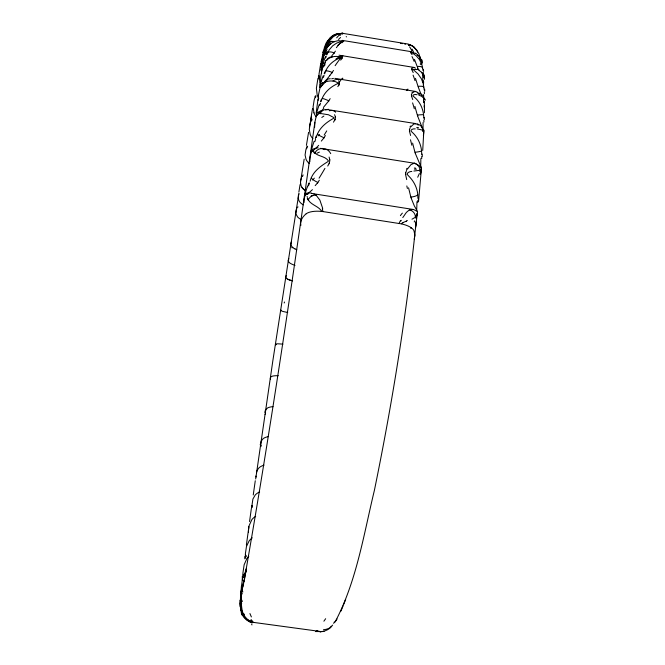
<?xml version="1.0" encoding="UTF-8"?>
<svg xmlns="http://www.w3.org/2000/svg" width="665" height="665" viewBox="0 0 665 665"><rect width="100%" height="100%" fill="white"/><g stroke="black" fill="none" stroke-linecap="round" stroke-linejoin="round"><path stroke-width="1" d="M417.861 200.498L417.853 202.451M424.395 112.742L424.511 105.718M422.716 150.473L423.796 131.213L423.372 130.307M301.519 177.962C299.184 182.551 300.996 188.353 305.576 190.764M418.551 201.47L421.485 167.904L415.201 153.15M310.937 121.121A53.341 40.565 12.7 0 0 310.231 123.324L309.291 129.401L310.223 134.596A16.908 12.876 11.1 0 0 312.924 138.744M424.062 107.048L424.204 105.885A68.794 61.072 4.2 0 0 424.47 102.402L423.846 100.98M319.508 87.456L320.148 82.277M411.086 197.946L414.27 205.784L417.504 211.545A73.898 36.026 7.4 0 1 417.321 213.606L415.542 227.488L416.199 221.653C406.955 311.81 392.608 401.452 374.42 490.23C363.705 534.494 356.689 580.977 335.285 621.634M321.394 211.379A10.906 4.431 8.1 0 1 322.949 211.57L322.966 211.478M317.08 114.072A70.714 55.187 3.6 0 0 316.041 117.115L314.861 122.31L314.603 127.381M314.861 122.31C293.481 274.886 270.963 427.362 244.437 579.132M317.986 99.318L316.149 113.183M246.374 545.042L249.026 525.882L251.86 519.614A16.957 13.117 6 0 1 255.684 516.389M322.949 211.57L400.106 223.656A10.781 4.115 6.7 0 1 401.61 223.939A17.963 7.224 6.5 0 1 413.946 230.655L414.91 235.285L414.237 239.234M423.381 135.419L423.53 134.363A70.764 55.361 5.8 0 0 423.796 131.213L423.356 130.548A31.637 2.278 -75.8 0 0 423.007 130.955M249.558 521.543L251.345 508.609M253.249 494.984L255.269 480.745M256.333 476.988A27.922 3.001 -71 0 0 256.358 477.046A51.172 28.952 6.2 0 1 256.2 475.417L272.783 361.153L288.585 259.084A276.05 3.699 -81.4 0 1 298.818 193.956A2.411 1.189 9.4 0 1 299.109 193.598M288.194 260.048L288.377 261.461L289.591 262.833A15.652 3.899 9.1 0 0 293.066 264.653L295.027 265.368M300.563 181.603L304.171 159.151M300.073 184.596L298.859 192.152M248.876 526.647L248.486 530.579A53.508 41.321 4.4 0 0 248.477 532.158M306.407 145.402L308.568 132.327M312.558 108.503L310.622 119.991M243.565 583.637L246.457 568.4L245.418 573.887M309.449 127.131L311.511 116.308M243.88 581.684L244.62 578.051M411.352 94.738L412.101 93.291M409.374 129.617L410.238 127.63M411.643 68.869L412.275 67.963M405.633 172.867L406.631 170.39M417.204 214.288L416.664 216.3M256.432 472.665L257.288 470.097L259.026 467.803A16.218 9.194 7.2 0 1 263.257 465.4L263.98 465.168M410.405 52.094L410.92 51.712M420.521 174.114L421.244 170.581A72.493 46.966 6.7 0 0 421.485 167.904L420.072 166.383M243.565 583.928C240.821 592.49 240.614 601.783 242.21 610.603A15.594 15.278 -78.3 0 0 252.816 622.191L253.822 622.523M319.79 105.353L320.53 103.166M314.853 141.628L315.626 139.342M323.398 77.381L324.088 75.378M308.685 185.352L309.474 183.066M316.249 137.522C318.502 128.478 326.025 122.427 333.822 118.22A1.189 0.831 -2.3 0 0 333.872 117.589L328.493 114.762L319.541 113.341M296.199 210.049L295.775 213.723L297.687 217.073A15.885 6.958 9.3 0 0 299.674 218.669L301.569 219.724M310.114 181.213C312.384 171.836 320.538 166.175 328.186 161.42A1.214 0.998 -4.7 0 0 328.261 160.656C324.986 155.926 317.504 156.491 314.204 152.243M321.129 101.454C323.356 92.967 330.256 86.866 338.019 83.458A1.155 0.64 -1 0 0 338.044 82.959C333.83 80.058 328.053 80.606 323.597 82.635A30.823 6.135 -83.9 0 0 323.182 82.61M325.651 58.021L326.291 56.251M324.645 73.823C326.839 66.076 333.207 60.207 340.729 57.755A1.114 0.449 -0.3 0 0 340.738 57.414C335.9 55.187 329.765 56.766 326.191 60.631M320.871 70.182L321.104 69.542M416.091 215.344L414.935 217.546L411.976 219.192M326.615 47.115L327.197 45.611M416.423 214.438L416.689 213.739M326.806 54.896L329.283 49.784L332.641 45.852L336.59 43.117L342.076 41.072L338.219 40.665L333.988 41.662L330.347 43.882L327.496 47.24M275.9 344.395L275.742 344.786A49.019 3.574 8.4 0 1 275.451 344.537L275.559 344.013L277.197 343.813A15.536 1.139 8.5 0 1 280.896 343.996L282.924 344.179M243.565 584.153L241.628 590.761L240.788 598.051A63.973 62.41 -87.2 0 0 240.713 601.725M329.499 162.543L329.2 163.249M325.459 46.816L326.05 45.411M340.995 611.052L343.115 605.807M343.581 604.635L345.675 599.448M326.374 44.148L326.897 42.934M327.662 44.48L329.94 40.174L333.315 36.658L337.197 34.447L342.001 33.358L337.463 33.716L333.431 35.428L330.131 38.179L327.562 42.036M335.127 119.176L334.852 119.767M326.532 44.164L328.793 40.291M326.515 44.355L326.931 43.3M400.92 221.054L401.286 220.306M334.379 621.9L333.655 623.396M326.864 43.599L327.105 42.942M325.069 48.412L325.534 47.481M420.521 169.134L420.031 170.09A7.415 7.257 -89.2 0 0 414.046 163.249L410.887 164.712L407.279 169.276M327.313 42.045C329.192 37.622 333.373 34.181 338.211 33.674M339.316 84.214L339.067 84.688M415.841 218.211L416.149 217.588M328.942 163.773L327.745 166.026M244.238 580.37L241.611 587.602L240.555 595.715A61.38 60.316 -72.9 0 0 240.472 599.223M326.498 48.919L327.055 47.938M334.62 120.215L333.489 122.169M325.9 46.833L326.174 46.392M402.799 217.58L406.39 212.393L409.49 209.824A7.506 7.182 43.8 0 1 415.475 216.923M338.851 85.045L337.812 86.633M325.409 135.56L323.938 137.755A7.323 0.524 24.8 0 1 317.404 134.313M330.164 98.678L328.743 100.797A7.14 0.781 24.8 0 0 322.217 98.453M319.333 180.248L317.828 182.418A7.481 1.895 25.5 0 1 311.311 177.912M333.498 70.448L332.143 72.419A6.924 1.937 25.3 0 0 325.667 71.13M334.786 622.307L337.055 619.007M331.32 626.189L329.3 628.525M325.243 61.762L325.775 61.08M335.418 51.139L334.138 52.901A6.7 2.926 26.4 0 0 327.737 52.585M328.244 101.512L323.381 107.472M323.431 138.486L321.336 141.08M331.669 73.092L329.715 75.561M410.82 126.791L413.938 123.906L416.88 123.964A7.29 7.041 -56.3 0 1 422.849 130.307L423.231 129.991M341.602 58.919L340.655 60.116M406.864 90.515L407.928 89.127M317.305 183.133L315.185 185.626M333.689 53.508L331.827 55.769M326.058 47.963L324.379 49.767A63.749 62.161 -77.2 0 0 323.373 53.275L321.902 61.645L322.043 68.404M342.051 42.743L342.899 41.945M406.44 90.523L407.695 89.318M412.608 92.726L414.869 91.446L416.98 92.069M322.675 83.133L323.165 82.801M306.158 213.789C302.741 216.507 299.782 220.88 300.863 225.402M332.932 36.351L333.564 35.952M342.101 34.164L342.866 33.749M402.973 222.576L406.44 221.129M412.724 67.68L414.12 67.439L415.5 68.146M318.153 631.168L316.706 631.551L319.225 631.551A9.302 9.061 80.2 0 0 320.364 631.625L320.447 631.625A15.578 15.17 82.5 0 0 332.65 625.075M335.576 34.937L336.274 34.655M409.848 209.675L413.597 209.533L417.504 211.545M331.694 78.836L333.456 78.379M324.096 631.318L321.345 631.7M419.399 170.348L413.871 171.038M267.978 436.689L267.28 436.847A15.952 7.182 7.6 0 0 263.199 438.609L261.179 441.128L260.647 444.511A50.316 22.627 6.9 0 0 260.796 445.816M325.459 109.941L327.213 109.642M411.818 171.412C409.241 171.445 405.002 173.499 408.584 175.926C414.519 181.769 418.293 189.866 417.853 198.27M320.006 631.434L254.105 622.473A9.426 9.219 -77.9 0 1 252.816 622.191L252.816 622.216M342.101 33.425L343.082 33.391M317.521 631.418L316.964 631.501M272.999 406.631L271.603 406.797A15.744 5.17 7.9 0 0 267.663 407.911L265.776 409.657L265.385 412.092A49.675 16.276 7.4 0 0 265.584 413.048M415.268 128.894C412.624 128.428 408.825 130.34 412.483 132.51C418.509 138.104 421.901 146.2 421.676 154.405M316.249 631.609L315.501 631.534M278.236 375.683L276.166 375.708A15.611 3.15 8.2 0 0 272.351 376.174L270.589 377.146L270.339 378.626A49.243 9.925 7.9 0 0 270.589 379.225M318.759 113.083L319.2 113.158M320.355 148.328L414.927 163.324L419.582 165.918M417.213 128.902L422.317 130.057M414.37 163.258L414.927 163.324M252.708 622.199L252.126 622.083M408.244 44.156L409.607 45.536M416.955 94.738C414.603 93.898 410.845 95.261 414.453 97.223C420.538 102.319 423.763 110.174 423.771 118.046M252.658 622.789L251.877 622.498M311.586 193.465L413.322 209.475M307.92 194.313L305.875 193.989A73.832 35.91 6.5 0 0 304.961 195.942L304.021 199.3L304.021 202.617M320.181 113.815L320.131 113.782A7.315 6.858 81.3 0 1 327.629 109.6L415.633 123.582M321.37 148.428L322.068 148.561M339.017 55.187L414.021 67.423M323.29 62.859L321.262 62.527A58.287 56.791 27.4 0 0 320.355 65.652L319.009 74.172L319.749 81.346A18.47 18.005 23.9 0 0 320.081 82.377M334.811 78.345L415.758 91.479M342.999 33.383L407.928 44.031M400.43 43.308L402.45 43.641M342.159 40.366L411.519 51.72L413.156 52.843M287.729 312.467L285.734 312.068A15.536 0.881 8.7 0 1 282.126 311.228L280.655 310.239A49.011 2.768 8.8 0 1 281.004 310.139M404.669 44.006L405.434 44.247M342.3 40.399L343.273 40.889M418.784 95.103L421.568 96.284L423.497 97.955M292.6 280.938C290.505 279.965 284.844 279.466 285.884 276.116A49.202 9.111 9.3 0 1 286.282 275.659M416.955 69.559L412.99 69.368L418.094 74.015L421.419 78.852L423.256 83.69L424.187 90.024M251.445 621.891L247.014 619.539L243.698 615.865M291.253 280.53L290.015 280.123M313.996 194.055L315.659 194.862M289.441 279.907L288.394 279.483M296.773 249.724L294.903 248.885M415.425 53.416L411.718 52.477L416.282 55.827L419.44 59.542L421.984 65.004L423.056 70.631M287.496 279.051L287.928 279.267M249.325 621.442C257.604 625.042 240.905 620.503 241.204 610.162M417.171 124.122L418.102 124.688M249.059 621.301L248.17 620.753M303.265 204.862L302.65 204.471A16.043 7.93 9.8 0 1 299.283 201.329L298.169 198.369L298.435 195.136A46.966 23.184 10.5 0 1 298.818 193.956M412.574 45.902L409.108 44.364L413.622 46.924L416.772 50.099L418.983 53.94L420.388 58.803M324.412 149.642L322.475 148.669A7.448 7.057 -70.8 0 0 314.769 153.349M247.854 620.536L247.247 620.088M304.362 189.891L304.952 190.331M292.849 247.671L290.829 245.194L291.087 242.584A49.609 15.461 9.8 0 1 291.544 241.769M408.584 44.372L409.1 44.854M341.17 56.059L342.093 57.123M246.948 619.846L244.587 617.461M417.254 92.285L417.82 92.801M303.805 189.425L302.808 188.444M414.112 47.099L416.98 50.897M423.048 74.563L421.419 72.219L418.576 69.966M313.523 151.188L313.905 151.711M301.968 187.414L302.367 187.937M244.363 617.17L244.055 616.746M422.691 129.584L423.14 130.224M338.618 80.831L339.483 82.485A7.282 3.948 -14.9 0 1 339.059 84.214M410.588 52.585L412.084 54.671M243.764 616.314L243.457 615.466M307.662 198.336C309.416 204.346 317.155 205.527 320.863 210.123A2.161 1.995 -35.7 0 1 321.461 211.362M421.12 59.892L419.623 56.916L417.055 54.38A22.976 16.135 -51.6 0 0 415.608 53.158M243.49 615.881L243.074 614.784M423.846 101.263L424.478 102.402M243.116 615.233L242.567 614.144M412.117 49.127L413.738 52.485M423.214 81.047L423.622 81.87A66.7 64.181 -0.3 0 1 423.372 85.536M334.578 114.688L335.384 116.94M413.198 72.576L411.785 69.675M423.156 129.85L422.499 128.42M422.283 127.929L417.587 115.926M423.622 81.87L423.206 80.922M418.385 69.509L417.421 67.182M417.254 51.504L417.495 52.103M414.486 59.385L417.154 66.45A6.692 2.702 -10.6 0 1 422.699 68.079M242.376 613.712L242.027 612.806M421.228 94.771L421.452 95.328M420.92 93.989L418.285 87.173M412.741 99.559L411.435 95.868M307.089 196.466L307.413 197.439M329.1 157.056L329.832 159.849M415.475 78.379L418.027 86.367A6.916 1.712 -8.5 0 1 423.904 87.082M313.955 112.826L313.099 106.915L314.179 99.958A54.788 46.459 14.3 0 1 314.961 97.414M242.126 612.465L241.495 609.905M410.596 135.477L409.399 131.055M414.894 106.358L417.329 115.087A7.124 0.549 -7.1 0 1 423.563 114.796M241.736 611.916L240.938 607.81M412.608 143.1L414.943 152.285A7.315 0.748 -6.1 0 0 421.535 150.947M321.577 73.092L320.863 65.436L322.326 56.309A60.997 60.05 86.6 0 1 323.29 52.959M406.689 179.6L405.6 174.571M408.568 187.804L410.837 197.098A7.465 2.12 -5.6 0 0 417.77 194.737M322.733 208.453L319.873 200.107L316.05 195.128A7.548 6.966 -41.3 0 0 308.144 200.065M423.622 76.508L423.43 75.694A6.808 6.043 -19.3 0 0 421.485 72.236M240.979 605.291L240.813 604.236M241.32 608.932L241.121 607.619M300.63 184.23L300.514 183.191M240.896 607.17L240.747 605.674M423.231 72.31L423.364 73.857M423.696 77.123L423.746 77.763M309.848 161.761L309.99 157.455L311.07 153.066A72.435 46.816 5.3 0 1 312.06 150.489M421.585 62.635L421.46 61.346A6.567 5.295 -12.6 0 0 419.474 58.412M424.32 91.928L424.411 93.657M320.597 82.127L320.771 76.325L322.184 69.094A66.741 63.907 -8.5 0 1 323.248 65.552M321.76 70.523L321.96 64.646L323.365 57.323A65.178 64.081 -53.4 0 1 324.412 53.74M423.854 120.124L423.913 122.003M421.618 63.524L421.635 64.405M421.718 156.599L421.743 158.553M318.178 100.332L318.518 94.738L319.757 89.002A68.778 60.864 0.4 0 1 320.821 85.627M288.585 259.084A2.352 0.582 9 0 1 288.951 258.901M294.944 248.876A15.686 4.846 9.5 0 1 292.883 247.663M302.276 176.192A26.6 11.646 -59 0 1 302.026 176.4M306.499 148.154A28.429 3.558 86.9 0 1 306.823 148.519A26.334 11.089 -56.7 0 0 306.324 148.702M307.055 146.566A27.282 10.557 -55.8 0 1 306.557 147.023M307.213 147.539A29.26 4.655 -71.8 0 1 307.629 146.15M306.499 148.021A52.094 34.422 11.7 0 0 305.85 149.883L305.069 155.036L306.083 159.484A16.517 10.931 10.4 0 0 309.383 163.598M302.675 176.192A28.545 3.874 -70.7 0 1 303.074 174.895M311.436 120.697A29.119 4.381 88.2 0 1 311.569 120.764M314.919 96.55A29.917 5.179 89.6 0 1 315.534 96.018M315.484 97.705A31.031 6.151 -74.4 0 1 316.041 95.802M311.661 120.681A30.091 5.42 -73 0 1 312.093 119.21M318.377 76.442A30.831 5.927 -88.7 0 1 318.826 75.694M318.061 78.877A28.537 6.658 -49.3 0 1 318.327 78.636M318.676 76.126A29.917 5.619 -49.1 0 1 318.419 76.409M318.884 78.237A32.053 6.825 -76 0 1 319.225 77.065M318.435 77.622A56.434 51.953 17.3 0 0 317.596 80.473L316.374 88.262L317.172 94.837A17.889 16.475 14.6 0 0 318.793 98.42M316.091 116.799A17.365 14.746 12.3 0 1 313.955 112.826M321.17 61.122A31.829 6.6 -86.9 0 1 322.824 58.138M320.729 64.048A29.476 4.622 -47.8 0 1 322.076 62.743M322.334 60.025A30.964 3.325 -48 0 1 321.095 61.388M321.627 63.433A33.15 7.423 -77.8 0 1 323.099 58.803M323.148 51.438A32.893 7.182 -84.9 0 1 325.052 47.173M322.4 54.954A30.499 2.269 -47 0 1 323.132 54.206M322.858 52.053A32.078 0.69 -47.4 0 1 322.442 52.502M323.589 54.123A34.289 7.905 -79.6 0 1 325.601 48.188M328.069 40.573A6.251 4.323 31.1 0 1 330.106 39.011M327.03 41.654A27.265 4.505 -78.4 0 1 327.454 40.839M324.179 48.229A34.015 7.631 -82.7 0 1 326.332 42.676M326 46.641A33.217 2.261 -47.5 0 1 330.962 41.496M324.62 51.122A35.428 8.238 -81.6 0 1 326.623 45.569M326.091 44.53A27.315 5.071 -76.8 0 1 326.582 43.483M327.38 42.568A6.126 3.441 29.7 0 1 328.219 41.795M420.313 63.674A35.278 10.233 -82.4 0 1 420.405 64.646M420.903 59.094A28.354 7.282 -84.7 0 1 421.053 59.883M417.288 55.286A6.459 3.508 -13.4 0 1 420.13 57.572M412.558 45.927A22.261 16.617 -61.2 0 1 413.996 47.24M328.502 42.585A6.475 3.716 28.3 0 1 334.337 41.862M327.346 44.073A28.179 4.364 -76.7 0 1 327.828 42.967M324.121 52.327A35.137 7.905 -80.5 0 1 326.523 45.503M327.454 51.621A32.726 3.333 -47 0 1 325.127 54.156M325.052 51.679A34.356 5.47 -48.2 0 1 327.122 49.642M324.595 55.212A36.55 8.379 -83.7 0 1 326.557 50.249M327.163 42.128A28.254 5.536 -78.4 0 1 327.629 41.272M328.41 40.548A6.359 4.306 33 0 1 330.804 38.861M409.557 46.833A26.725 8.362 82.1 0 1 411.843 50.773M408.443 45.07A24.638 4.431 74.4 0 1 408.809 45.486M338.51 39.484A26.874 6.176 -59.3 0 1 340.53 37.506M342.409 33.508A6.55 0.59 -11.6 0 1 341.544 33.79M340.081 35.494A16.683 0.49 -30.6 0 1 340.314 35.37M336.681 37.814A26.75 6.076 -63.7 0 1 342.658 32.918M422.641 74.995A36.384 10.357 -84.4 0 1 422.799 82.568M424.245 76.209A37.764 4.938 -73.7 0 1 424.544 79.31M417.67 67.182A20.44 11.845 55.9 0 1 417.404 66.458M422.117 60.066A24.322 13.076 16 0 1 422.1 61.496M421.818 61.38A29.318 2.876 -81.1 0 1 421.901 62.094M422.283 62.385A36.716 5.503 -75.9 0 1 422.35 63.192M423.414 69.659A29.252 7.199 -86.3 0 1 423.63 71.371M326.44 54.53A29.085 4.065 -75.2 0 1 326.989 53.134M322.841 64.405A36.251 7.963 -78.1 0 1 325.493 56.409M325.119 64.754A33.873 6.509 -48 0 1 323.456 66.533M323.705 63.757A35.453 8.853 -49.8 0 1 325.268 62.36M323.39 67.032A37.589 8.279 -85.7 0 1 325.276 62.892M327.113 47.257A29.169 5.885 -80.2 0 1 327.554 46.633M328.31 46.118A6.6 5.129 38.2 0 1 330.871 43.915M412.001 56.567A27.598 7.357 80.1 0 1 414.12 61.371M411.327 52.892A6.509 1.189 30.3 0 1 410.779 52.277M410.962 51.928A25.486 6.176 77.1 0 1 411.386 52.094M337.911 45.27A27.797 7.972 -61.4 0 1 341.469 42.56M343.356 40.873A6.8 1.663 -12 0 1 342.716 41.621M343.763 41.388A17.29 1.704 -30.6 0 1 343.664 41.521M336.39 47.672A27.639 4.863 -61.6 0 1 343.157 40.424M334.354 52.959A20.249 13.499 -32.7 0 1 333.905 53.574M346.199 36.642A32.859 5.47 -52.3 0 1 346.573 36.899M423.605 94.58A37.431 10.258 -86.4 0 1 423.622 102.709M424.627 99.019A38.703 4.056 -71.6 0 1 425.284 100.141M418.509 87.132A21.172 14.056 62.9 0 1 418.252 86.342M424.228 74.854A25.195 9.726 16 0 1 424.062 75.868M423.771 75.768A30.183 2.868 -79.4 0 1 423.904 76.134M424.619 89.085A30.108 6.933 -87.9 0 1 424.777 91.088M417.396 68.977A23.657 15.021 -43.3 0 1 419.008 69.883M324.204 73.607A29.95 3.591 -73.7 0 1 324.828 71.903M320.256 84.937A37.298 7.747 -75.8 0 1 323.115 75.935M327.604 79.434A35.004 9.825 -49.9 0 1 320.863 86.766M321.178 84.064A36.459 12.261 -52.3 0 1 323.473 82.319M320.912 86.99A38.537 7.889 -87.8 0 1 322.691 83.89M325.817 60.606A30.041 6.101 -82 0 1 326.232 60.249M326.964 59.975A6.85 5.86 46.7 0 1 332.234 56.858M413.073 75.145A28.437 6.052 78.6 0 1 415.002 80.631M412.209 69.825A6.75 2.269 32.1 0 1 411.843 68.96M412.225 67.697A26.309 7.847 80.4 0 1 412.707 67.572M335.916 59.102A28.678 9.709 -64.2 0 1 341.012 56.475M342.159 57.107A7.041 2.793 -13 0 1 341.669 58.329M342.217 58.453A17.889 4.106 -31.5 0 1 342.051 58.711M335.127 65.677A28.487 3.342 -60 0 1 342.907 55.827M332.325 72.502A20.989 15.777 -39.8 0 1 331.843 73.183M329.882 75.502A33.89 2.81 -51 0 1 327.097 78.969M423.048 122.543A38.387 9.875 -88.4 0 1 422.932 131.005M422.99 131.554A39.509 2.826 -69.8 0 1 424.154 130.232M417.786 115.868A21.87 15.927 72.4 0 1 417.537 115.028M424.453 98.262A26.051 5.669 16.3 0 1 423.904 98.661M418.534 93.058A7.057 6.642 -33.1 0 1 423.954 98.678L424.228 98.96A30.964 2.677 -77.6 0 1 424.428 98.885M424.262 117.306A30.889 6.475 -89.3 0 1 424.37 119.55M417.786 93.757A24.297 13.192 -36.7 0 1 419.499 94.38M320.538 101.587A30.731 2.926 -72.5 0 1 321.253 99.567M316.299 114.039A38.254 7.207 -73.6 0 1 319.333 104.305M323.78 108.312A36.06 13.142 -52.7 0 1 317.055 115.203M317.363 112.751A37.34 15.503 -55.9 0 1 321.12 110.648M317.139 115.111A39.335 7.19 -89.6 0 1 318.759 113.266M324.262 82.526A7.099 6.45 60.7 0 1 330.347 78.778M412.599 102.9A29.21 4.456 77.6 0 1 414.295 108.728M411.76 95.96A6.974 3.375 34.9 0 1 411.502 94.804M411.984 92.668A27.057 9.343 84.5 0 1 412.533 92.227M332.974 80.914A29.484 11.297 -67.8 0 1 339.084 79.675M339.399 84.563A18.462 6.608 -33.3 0 1 339.2 84.921M338.651 83.158A29.277 1.521 -59 0 1 342.791 78.487M328.901 100.889A21.696 17.697 -50.2 0 1 328.394 101.62M420.837 158.536A39.227 9.194 89.9 0 1 420.621 167.073M417.711 177.247A40.149 1.28 -68.3 0 1 419.374 173.532M415.376 153.066A22.477 17.315 84.3 0 1 415.135 152.21M422.209 154.064A31.563 5.81 89.5 0 1 422.267 156.483M416.731 127.414A24.879 10.623 -31.7 0 1 418.534 127.722M321.802 117.447A36.026 14.372 -54.5 0 1 323.872 116.067M327.953 109.276A22.003 3.408 -22.4 0 1 328.319 109.268M315.351 138.536A31.405 2.07 -71.4 0 1 316.183 136.109M310.987 151.404A39.094 6.326 -71.6 0 1 314.121 141.321M318.701 145.344A37.007 16.276 -56.6 0 1 312.001 151.537M312.267 149.475A38.038 18.354 -60.8 0 1 318.128 147.821M312.084 150.955A39.975 6.168 88.7 0 1 313.514 150.514M319.183 113.308A31.488 5.952 -85.8 0 1 319.516 113.607M410.48 139.808A29.892 2.602 77.2 0 1 411.835 145.236M409.665 131.113A7.182 4.447 39.1 0 1 409.507 129.675M410.064 126.757A27.706 10.549 89.4 0 1 410.687 126.001M417.919 124.929A22.103 1.87 40.2 0 1 418.268 125.145M329.441 110.789A30.166 12.602 -72 0 1 335.642 112.219M335.351 116.94A7.49 5.062 -18.1 0 1 334.919 119.16M335.135 119.708A18.977 9.094 -36.4 0 1 334.911 120.157M326.731 130.889A29.967 0.549 -58.5 0 1 324.196 135.037M324.071 137.855A22.319 19.094 -64.5 0 1 323.556 138.586M319.524 134.471A35.727 3.591 -50.6 0 1 318.402 135.818M416.93 201.686A39.908 8.188 88.3 0 1 416.672 209.974M410.804 228.486A40.607 0.532 -67.3 0 1 411.219 227.513M411.244 197.854A22.959 18.055 -81.6 0 1 410.995 197.015M415.667 168.17A27.539 4.106 17.7 0 1 414.345 168.012M419.856 171.769A32.178 1.663 -74.2 0 1 420.197 170.913M418.418 198.611A32.12 4.946 88.6 0 1 418.426 201.113M414.569 169.218A25.386 7.348 -28 0 1 416.431 169.201M316.989 153.249A36.7 17.282 -59.1 0 1 319.383 152.119M322.375 148.386A22.519 7.049 -23.7 0 1 322.749 148.511M307.646 186.749A31.962 1.039 -70.7 0 1 308.917 183.05M304.354 196.266A39.775 5.096 -69.8 0 1 307.496 186.316M312.425 189.65A37.78 19.027 -61.7 0 1 305.809 194.862M306.008 193.316A38.537 20.598 -66.8 0 1 311.685 193.183M305.85 193.473A40.44 4.838 87.4 0 1 307.055 194.479M313.855 152.277A32.028 5.519 -87.6 0 1 314.138 152.908M406.822 185.926A30.457 0.574 77.4 0 1 407.396 188.503M405.833 174.604A7.357 5.403 45.6 0 1 405.775 172.917M406.39 169.359A28.221 11.347 -85.2 0 1 407.088 168.287M414.287 163.507A22.627 5.486 42.1 0 1 414.636 163.548M324.537 149.026A30.715 13.516 -76.8 0 1 330.721 153.648M329.774 159.866A7.672 6.043 -23.7 0 1 329.325 162.518M329.449 163.233A19.401 11.413 -41.2 0 1 329.2 163.765M324.919 168.395A30.54 2.793 -58.7 0 1 319.067 178.187M317.937 182.518A22.793 19.834 -82.2 0 1 317.404 183.232M314.329 178.137A36.459 7.082 -51.8 0 1 312.666 180.065M251.603 624.011A31.729 0.923 64.7 0 1 251.952 624.925M241.478 606.247A34.131 6.708 -81.9 0 1 241.378 600.287M240.672 608.808A35.561 9.194 -79.2 0 1 240.098 602.931M240.929 600.387A33.333 0.914 63.9 0 1 240.339 599.198M241.703 611.01A6.151 3.549 -12.8 0 1 241.337 610.229M240.772 609.439A27.431 5.204 -85.5 0 1 240.605 608.317M240.24 606.879A34.422 8.994 -81.4 0 1 239.849 600.254M241.403 599.398A32.203 2.062 64.2 0 1 242.401 601.484M241.686 603.637A30.64 3.491 65.3 0 1 240.863 602.058M241.279 602.823A33.017 6.45 -79.9 0 1 241.104 597.735M241.029 611.085A27.356 4.439 -84.8 0 1 240.871 610.129M243.756 614.319A6.276 4.256 -13.4 0 1 241.478 611.85M316.257 631.401A6.076 0.49 -11.4 0 1 316.931 631.185M317.23 630.927A23.774 7.382 -55.7 0 1 316.598 631.102M251.403 616.929A25.96 4.655 76.3 0 1 249.94 613.546M250.796 621.775A6.334 0.466 29 0 1 251.486 622.232M251.553 621.376A16.209 1.006 47.8 0 1 251.362 621.21M240.663 593.812A33.283 8.603 -83.6 0 1 240.639 591.044M241.678 589.456A31.089 4.68 65.1 0 1 242.875 591.966M242.284 593.928A29.609 5.727 66.5 0 1 241.337 592.257M241.877 590.761A31.945 6.06 -78.1 0 1 241.819 588.808M241.254 590.262A58.537 57.315 -13.5 0 1 241.32 586.979L242.575 578.351L245.427 571.667A18.553 18.171 -9.8 0 1 246.042 570.769M240.913 606.405A26.442 4.48 -83.2 0 1 240.83 606.048M242.343 580.395A32.178 8.063 -85.7 0 1 242.326 576.164M243.249 574.76A30.041 6.924 66.6 0 1 243.465 575.192M243.149 577.627A28.662 7.639 68.2 0 1 242.933 577.278M243.49 575.491A30.931 5.569 -76.4 0 1 243.432 574.336M242.933 575.674A56.641 52.593 -0.6 0 1 242.974 572.665L244.138 564.768L246.856 558.642A17.955 16.683 2.1 0 1 248.768 556.339M244.77 558.833A31.147 7.415 -87.7 0 1 244.803 556.464M245.651 555.4A29.061 8.811 68.6 0 1 246.058 556.173M245.776 558.193A27.805 9.243 70.5 0 1 245.352 557.611M245.992 556.688A30.016 4.996 -74.8 0 1 245.801 555.159M245.385 556.306A54.979 47.173 2.7 0 1 245.402 553.604L246.449 546.53L249.043 541.052A17.423 14.971 4.8 0 1 252.276 537.844M251.586 507.944A29.351 5.894 89 0 1 251.636 505.716M252.359 505.558A27.373 11.596 74.3 0 1 252.559 505.857M252.334 507.337A26.417 11.629 76.5 0 1 252.126 507.137M252.467 506.123A28.504 3.699 -72.1 0 1 252.368 505.782M252.176 506.314A52.236 35.212 5.4 0 1 252.11 504.303L252.916 499.033L255.219 494.993A16.559 11.18 6.7 0 1 259.616 491.959M255.726 479A28.62 5.071 87.6 0 1 255.784 476.032M260.273 445.01A28.021 4.231 86.4 0 1 260.289 444.253M260.921 445.267A26.101 13.275 82 0 1 261.121 445.483M260.971 446.331A25.478 13.109 84.4 0 1 260.763 446.232M260.73 446.39A27.473 2.278 -70.2 0 1 260.613 446.323M265.052 412.566A27.539 3.367 85.5 0 1 265.086 410.837M276.183 344.611A24.971 13.899 -81.3 0 1 275.759 344.661M284.179 302.974A26.966 0.74 -68.7 0 1 284.529 302.026M414.237 221.977A32.568 0.831 -72.8 0 1 414.619 220.847M311.12 195.959A37.182 19.634 -64.9 0 1 313.664 195.36M315.8 194.77A22.926 10.615 -26.1 0 1 316.174 195.053M307.313 198.478A32.419 4.846 -89.3 0 1 307.546 199.442M306.174 213.789A18.013 7.257 8.1 0 1 321.403 211.404M409.565 209.916A23.034 9.061 45.3 0 1 409.939 209.791M322.342 208.652A19.618 14.539 -63.9 0 1 322.5 209.666M322.691 209.783A8.321 7.082 -42.5 0 1 322.625 211.478M401.411 223.764A3.948 3.525 38.7 0 1 403.048 222.767M407.354 220.464A26.026 4.248 -26.8 0 1 406.323 221.154M399.224 223.265A11.139 9.626 49 0 1 400.488 220.705M400.388 215.651A29.177 12.203 -79.9 0 1 402.383 213.124M329.075 628.234A22.286 16.301 39.1 0 1 323.456 629.73M320.447 632.082A3.4 0.889 -17.6 0 1 320.139 631.742M244.471 614.302A6.384 4.414 -16.3 0 1 241.869 611.534M241.279 610.894A28.371 5.636 -83.9 0 1 241.071 609.98M325.642 618.716A26.085 2.768 -58.4 0 1 323.888 621.21M251.387 620.919A10.357 3.633 34.6 0 1 250.838 620.711M241.844 614.926A23.258 16.334 7 0 1 241.254 612.473M252.126 621.476A7.88 0.748 23.6 0 1 251.794 621.368M252.775 621.426A26.708 8.462 83.6 0 1 251.071 619.564M296.357 209.65A50.232 21.82 10.3 0 1 296.715 208.885M297.006 207.987A26.035 12.494 -62.8 0 1 296.773 208.145M297.745 207.364A27.963 3.092 -69.9 0 1 297.937 206.773M291.893 247.43A27.124 0.989 84.6 0 1 291.943 247.837M265.069 414.395A27.149 1.546 -69.5 0 0 265.086 414.411"/></g></svg>
